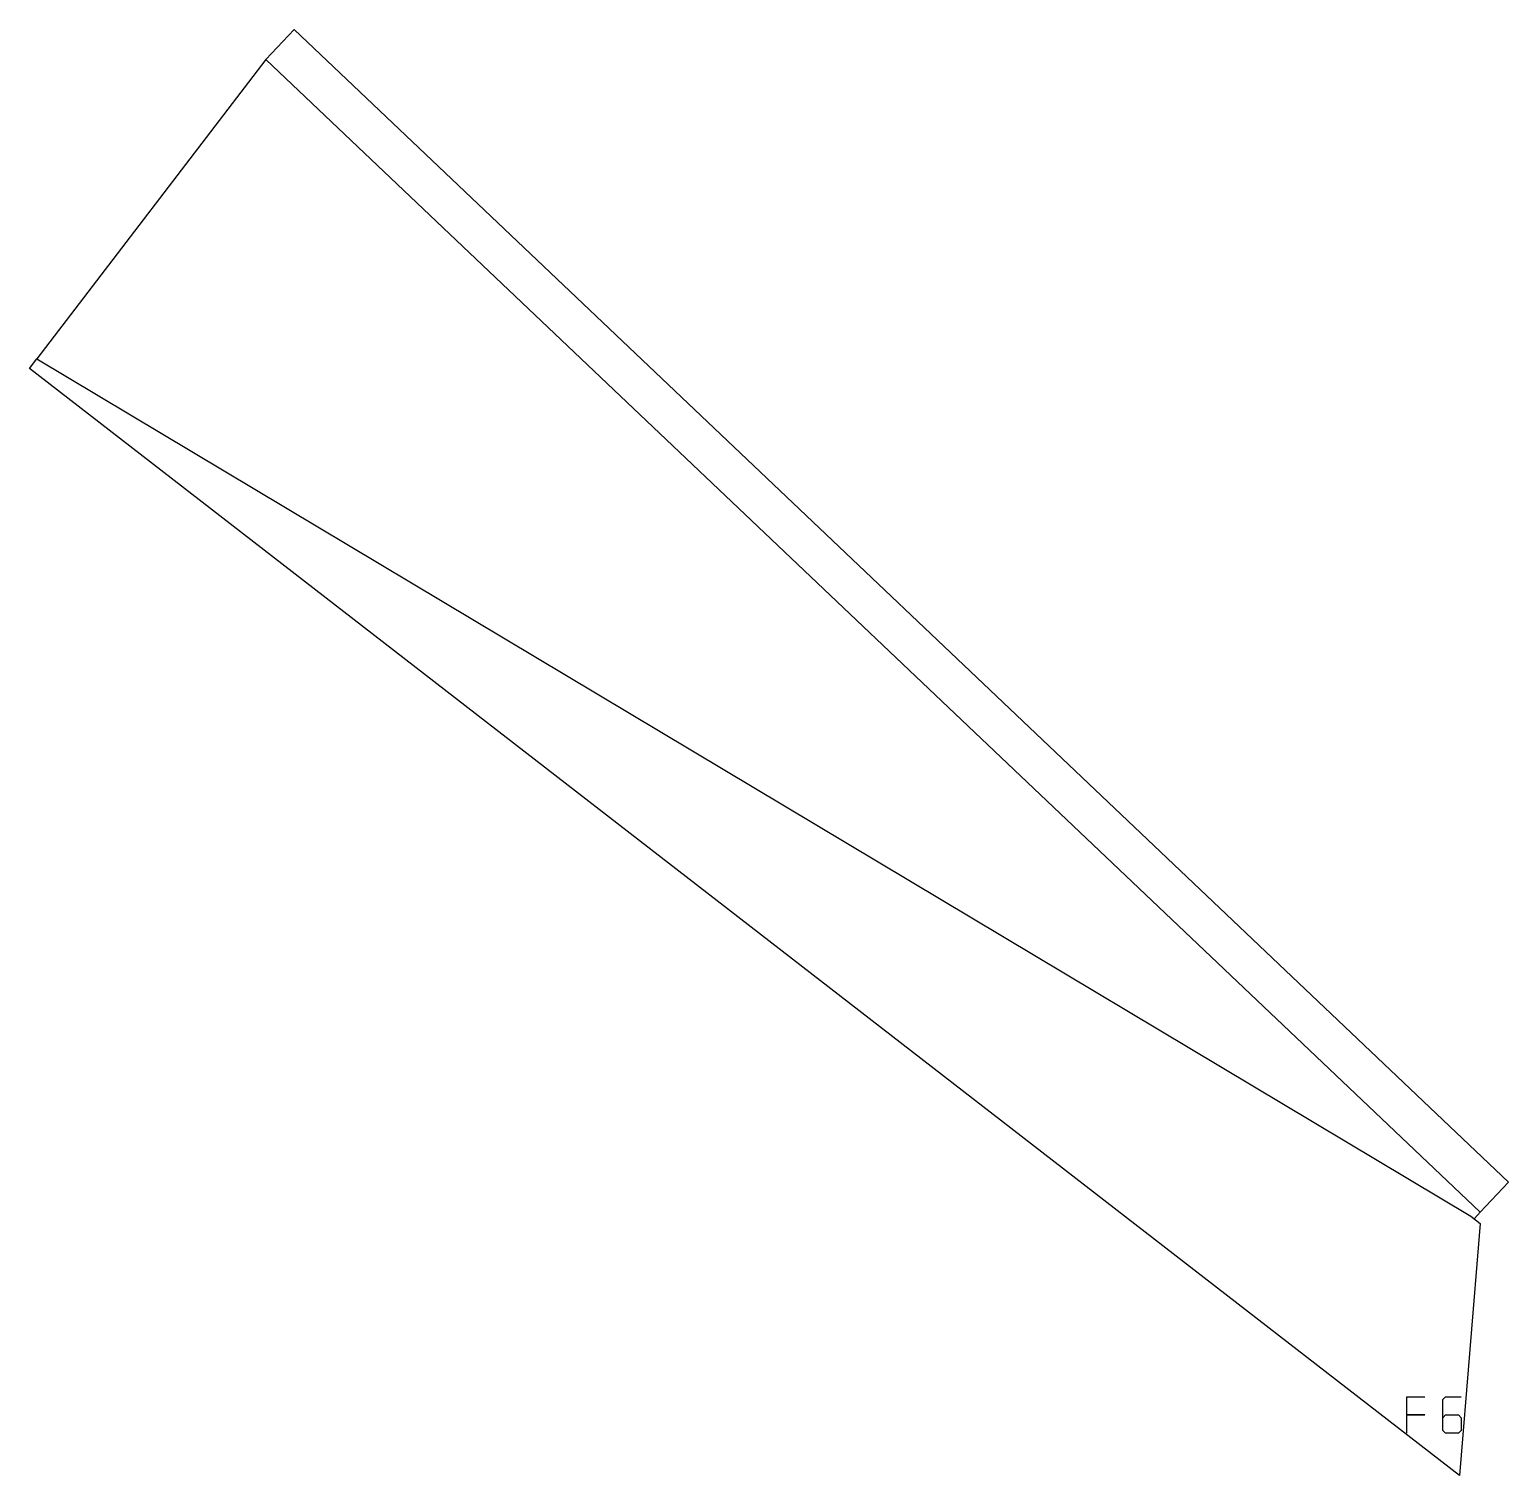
# Model space of a CAD drawing. Header units: millimetres. Extents: x -960 to 263, y 279 to 1475.
import ezdxf

# ---------------------------------------------------------------- set-up
doc = ezdxf.new("R2010")
doc.units = ezdxf.units.MM
doc.layers.add('MARCATURA', color=7, linetype='Continuous')

msp = doc.modelspace()

# ---------------------------------------------------------------- linework, layer by layer
at = {"color": 7, "linetype": 'Continuous', "lineweight": 25}
for p, q in [((-741.3, 1475.3), (-764.7, 1450.7)), ((-741.3, 1475.3), (263, 521.8)), ((-764.7, 1450.7), (-954, 1202.9)), ((-960.1, 1195), (-954, 1202.9)), ((222.5, 279.3), (-960.1, 1195)), ((239.6, 497.1), (263, 521.8)), ((231.8, 493.7), (239.7, 487.6)), ((235, 491.8), (239.6, 497.1)), ((239.7, 487.6), (222.5, 279.3))]:
    msp.add_line(p, q, dxfattribs=at)
at = {"layer": 'MARCATURA', "color": 7, "linetype": 'Continuous', "lineweight": 25}
for p, q in [((239.6, 497.1), (-764.7, 1450.7)), ((-954, 1202.9), (231.8, 493.7))]:
    msp.add_line(p, q, dxfattribs=at)
at = {"layer": 'MARK'}
for p, q in [((178.9, 329.3), (178.9, 344.3)), ((178.9, 344.3), (193.9, 344.3)), ((208.9, 342), (211.1, 344.3)), ((211.1, 344.3), (223.9, 344.3)), ((208.9, 316.5), (208.9, 342)), ((178.9, 314.3), (178.9, 329.3)), ((178.9, 329.3), (193.9, 329.3)), ((193.9, 329.3), (178.9, 329.3)), ((208.9, 327), (211.1, 329.3)), ((211.1, 329.3), (221.6, 329.3)), ((221.6, 329.3), (223.9, 327)), ((223.9, 327), (223.9, 316.5)), ((211.1, 314.3), (208.9, 316.5)), ((221.6, 314.3), (211.1, 314.3)), ((223.9, 316.5), (221.6, 314.3))]:
    msp.add_line(p, q, dxfattribs=at)

doc.saveas('drawing.dxf')
